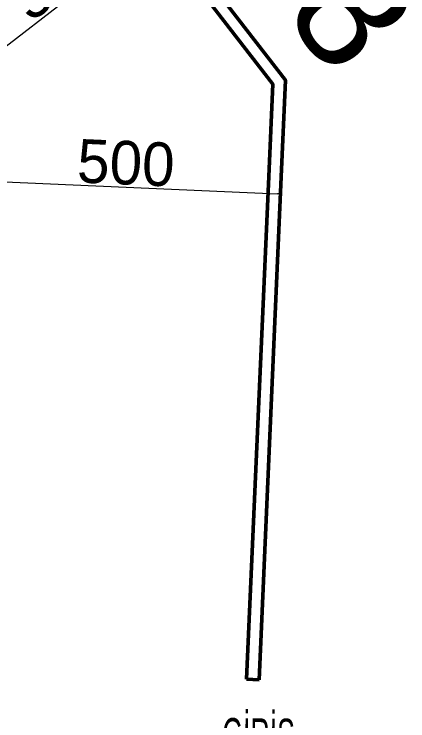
# Model space of a CAD drawing. Header units: centimetres. Extents: x 63871 to 181827, y -95930 to 42199.
# Drawn here: x 157191 to 157823, y 37099 to 38234 of the extents above; entities that cross this region are included whole.
import ezdxf

# ---------------------------------------------------------------- set-up
doc = ezdxf.new("R2010")
doc.units = ezdxf.units.CM
for name, color, linetype, lineweight in [('A-AREA-IDEN', 7, 'Continuous', 9), ('OLUK', 222, 'Continuous', 15), ('PARSEL SINIRI', 12, 'Continuous', 50), ('ROL_CEPHE', 1, 'Continuous', 0)]:
    doc.layers.add(name, color=color, linetype=linetype, lineweight=lineweight)
doc.layers.add('Dıış Ölçü', color=140, linetype='Continuous')
doc.styles.add('Arial', font='Arial.ttf', dxfattribs={"height": 250})
doc.styles.add('RomanS', font='')
doc.styles.get("Standard").update_dxf_attribs({"font": 'Arial.ttf'})
doc.styles.get('RomanS').set_extended_font_data('Stylus BT')
doc.dimstyles.new('BÖYÜK', dxfattribs={"dimtxt": 70, "dimasz": 5, "dimexe": 5, "dimexo": 5, "dimgap": 2, "dimtad": 3, "dimdec": 0, "dimzin": 0, "dimdsep": 46, "dimtxsty": 'RomanS', "dimblk": 'DOT', "dimcen": 5, "dimadec": 0, "dimazin": 0, "dimtfac": 1, "dimtdec": 0, "dimtix": 1, "dimtofl": 0, "dimtmove": 1, "dimatfit": 0, "dimldrblk": 'DOT', "dimfxl": 10, "dimfxlon": 1, "dimtolj": 1, "dimtzin": 0, "dimarcsym": 0})

# ---------------------------------------------------------------- blocks, each defined once
blk = doc.blocks.new('_Dot')
at = {"color": 0, "linetype": 'ByBlock', "lineweight": -2}
blk.add_line((-0.5, 0), (-1, 0), dxfattribs=at)
at = {"color": 0, "linetype": 'ByBlock', "const_width": 0.5}
blk.add_lwpolyline([(-0.25, 0, 1), (0.25, 0, 1)], format="xyb", close=True, dxfattribs=at)
blk = doc.blocks.new('*D117')
at = {"layer": 'Defpoints', "color": 0, "transparency": 16777216}
for p in [(690.2, 21784.8), (1189.8, 21762.9), (1189.8, 21762.9)]:
    blk.add_point(p, dxfattribs=at)
at = {"layer": 'Dıış Ölçü', "color": 0, "lineweight": -2, "transparency": 16777216}
for p, q in [((690.2, 21784.8), (690.5, 21789.8)), ((695.2, 21784.6), (1184.8, 21763.1)), ((1189.8, 21762.9), (1190, 21767.9))]:
    blk.add_line(p, q, dxfattribs=at)
at = {"layer": 'Dıış Ölçü', "color": 0, "lineweight": -2, "transparency": 16777216, "xscale": 5, "yscale": 5, "zscale": 5}
for p, rotation in [((690.2, 21784.8), 177.4859599490687), ((1189.8, 21762.9), 357.4859599490688)]:
    blk.add_blockref('_Dot', p, dxfattribs=dict(at, rotation=rotation))
at = {"layer": 'Dıış Ölçü', "color": 0, "transparency": 16777216, "insert": (941.7, 21812.6), "char_height": 70, "attachment_point": 5, "rotation": 357.486, "style": 'RomanS'}
blk.add_mtext('\\A1;500', dxfattribs=at)
blk = doc.blocks.new('*D277')
at = {"layer": 'Defpoints', "color": 0, "transparency": 16777216}
for p in [(1003.6, 22197), (1003.6, 22197), (703.8, 21965.1, 0)]:
    blk.add_point(p, dxfattribs=at)
at = {"layer": 'Dıış Ölçü', "color": 0, "lineweight": -2, "transparency": 16777216}
for p, q in [((707.7, 21968.2), (999.6, 22194)), ((1003.6, 22197), (1006.6, 22193.1)), ((703.8, 21965.1), (706.8, 21961.2))]:
    blk.add_line(p, q, dxfattribs=at)
at = {"layer": 'Dıış Ölçü', "color": 0, "lineweight": -2, "transparency": 16777216, "xscale": 5, "yscale": 5, "zscale": 5}
for p, rotation in [((1003.6, 22197), 37.72156104715727), ((703.8, 21965.1), 217.7215610471573)]:
    blk.add_blockref('_Dot', p, dxfattribs=dict(at, rotation=rotation))
at = {"layer": 'Dıış Ölçü', "color": 0, "transparency": 16777216, "insert": (829.5, 22112.3), "char_height": 70, "attachment_point": 5, "rotation": 37.7216, "style": 'RomanS'}
blk.add_mtext('\\A1;379', dxfattribs=at)
blk = doc.blocks.new('yerleşim planı')
at = {"layer": 'PARSEL SINIRI'}
blk.add_line((1135.5, 20983.3), (1155.5, 20982.4), dxfattribs=at)
for points in [[(1155.5, 20982.4), (1191, 21790.3), (1197.8, 21945.9), (917.8, 22307.9), (-390.2, 22587.9), (-419, 22600.5), (-1126.8, 22911.6)], [(1135.5, 20983.3), (1171, 21791.2), (1177.5, 21939.4), (906.5, 22289.8), (-396.4, 22568.7), (-427, 22582.2), (-1127.8, 22890.2)]]:
    blk.add_lwpolyline(points, dxfattribs=at)
at = {"layer": 'A-AREA-IDEN', "style": 'Arial', "width": 0.55}
blk.add_text('GİRİŞ', height=55.8, rotation=359.2995, dxfattribs=at).set_placement((1095.8, 20865.5))
at = {"layer": 'ROL_CEPHE', "lineweight": 0}
blk.add_text('4.58', height=180, rotation=307.7216, dxfattribs=at).set_placement((977.9, 22331.9))
at = {"layer": 'Dıış Ölçü'}
for p1, p2, picture, middle in [((703.8, 21965.1, 0), (1003.6, 22197), '*D277', (829.5, 22112.3)), ((690.2, 21784.8), (1189.8, 21762.9), '*D117', (941.7, 21812.6))]:
    dim = blk.add_aligned_dim(p1=p1, p2=p2, distance=0, dimstyle='BÖYÜK', dxfattribs=at)
    dim.commit()
    dim.dimension.update_dxf_attribs({"geometry": picture, "text_midpoint": middle})

msp = doc.modelspace()

# ---------------------------------------------------------------- block references
at = {"layer": 'OLUK'}
msp.add_blockref('yerleşim planı', (156428.8, 16182.6), dxfattribs=at)

doc.saveas('drawing.dxf')
